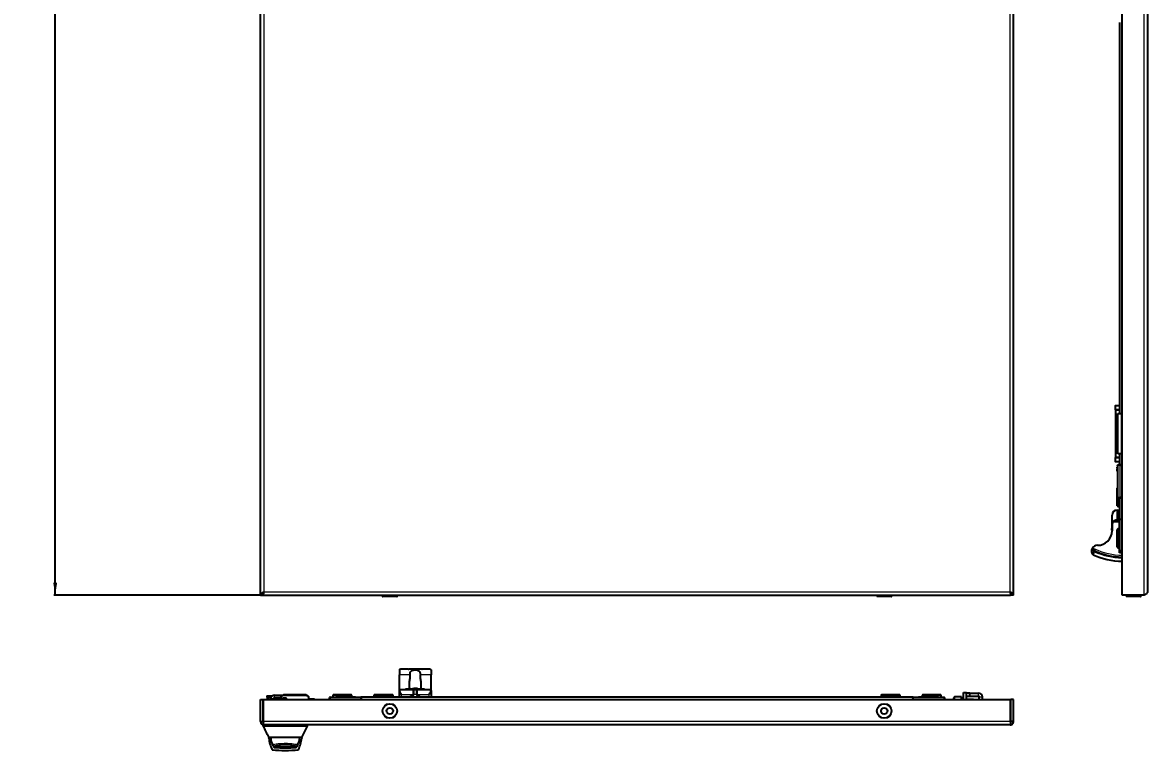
# Model space of a CAD drawing. Header units: millimetres. Extents: x -370 to 1477, y -811 to 1017.
# Drawn here: x -370 to 517, y -811 to -236 of the extents above; entities that cross this region are included whole.
import ezdxf

# ---------------------------------------------------------------- set-up
doc = ezdxf.new("R2010")
doc.units = ezdxf.units.MM
doc.layers.add('FORMAT', color=7, linetype='Continuous')
doc.styles.add('SLDTEXTSTYLE0', font='TXT', dxfattribs={"width": 0.75})
doc.dimstyles.new('SLDDIMSTYLE0', dxfattribs={"dimtxt": 20, "dimasz": 10, "dimexe": 0, "dimexo": 0.0625, "dimgap": 5, "dimtad": 2, "dimdec": 1, "dimrnd": 1e-09, "dimzin": 12, "dimdsep": 46, "dimtxsty": 'SLDTEXTSTYLE0', "dimsah": 1, "dimcen": 0.09, "dimadec": 0, "dimazin": 3, "dimtfac": 1, "dimtofl": 0, "dimtmove": 0, "dimatfit": 3, "dimfxl": 0, "dimfrac": 2, "dimtolj": 1, "dimtzin": 12, "dimarcsym": 0})

# ---------------------------------------------------------------- blocks, each defined once
blk = doc.blocks.new('_D_1')
at = {"layer": 'FORMAT'}
for p, q in [((-182.45, 866.64), (-345.44, 866.64)), ((-344.44, -688.36), (-344.44, 866.64)), ((-182.45, -688.36), (-345.44, -688.36))]:
    blk.add_line(p, q, dxfattribs=at)
for points in [[(-344.44, 866.64), (-345.98, 856.64), (-342.9, 856.64)], [(-344.44, -688.36), (-342.9, -678.36), (-345.98, -678.36)]]:
    blk.add_solid(points, dxfattribs=at)
at = {"layer": 'FORMAT', "insert": (-370.22, 59.58), "char_height": 20, "attachment_point": 1, "rotation": 90, "style": 'SLDTEXTSTYLE0'}
blk.add_mtext('1555', dxfattribs=at)

msp = doc.modelspace()

# ---------------------------------------------------------------- linework, layer by layer
at = {"color": 7, "linetype": 'Continuous', "lineweight": 25}
for p, q in [((-182.44, -688.36), (-182.44, 866.64)), ((411.56, -688.36), (411.56, 866.64)), ((497.27, -688.36), (497.27, 866.64)), ((517.27, 11.64), (517.27, -685.76)), ((495.27, -236.36), (495.27, -544.86)), ((491.72, -539.36), (491.72, -541.36)), ((495.27, -538.86), (492.22, -538.86)), ((492.22, -541.86), (495.27, -541.86)), ((492.22, -541.86), (492.22, -542.16)), ((492.22, -579.56), (492.22, -542.16)), ((492.22, -542.16), (495.22, -542.16)), ((493.77, -544.86), (496.77, -544.86)), ((493.77, -576.86), (493.77, -544.86)), ((494.72, -541.86), (494.72, -542.16)), ((495.22, -542.16), (495.27, -542.16)), ((497.27, -544.86), (496.77, -544.86)), ((496.77, -576.86), (493.77, -576.86)), ((495.27, -576.86), (495.27, -585.36)), ((496.77, -576.86), (497.27, -576.86)), ((491.72, -580.36), (491.72, -582.36)), ((495.22, -579.56), (492.22, -579.56)), ((492.22, -579.56), (492.22, -579.86)), ((495.27, -579.86), (492.22, -579.86)), ((492.22, -582.86), (495.27, -582.86)), ((494.72, -579.56), (494.72, -579.86)), ((495.27, -579.56), (495.22, -579.56)), ((497.27, -585.36), (495.67, -585.36)), ((493.67, -585.86), (493.67, -610.86)), ((493.67, -603.46), (493.27, -603.86)), ((493.27, -610.86), (493.27, -603.86)), ((493.27, -617.86), (493.27, -610.86)), ((493.77, -610.86), (493.77, -618.36)), ((495.27, -611.36), (495.27, -628.36)), ((495.67, -611.36), (497.16, -611.36)), ((493.27, -617.86), (493.77, -618.36)), ((493.27, -621.21), (493.27, -621.21)), ((493.27, -621.21), (493.3, -621.21)), ((493.3, -621.21), (494.26, -621.21)), ((493.77, -618.36), (495.27, -618.36)), ((494.26, -621.21), (495.27, -621.21)), ((489.27, -631.15), (489.27, -625.21)), ((489.27, -631.15), (489.27, -625.21)), ((493.27, -629.21), (495.27, -629.21)), ((495.27, -628.36), (495.57, -628.36)), ((495.27, -653.06), (495.27, -628.66)), ((495.57, -628.36), (496.22, -628.36)), ((496.22, -628.36), (497.27, -628.36)), ((489.16, -635.36), (489.17, -635.36)), ((489.17, -633.54), (489.27, -633.54)), ((489.17, -633.67), (489.27, -633.67)), ((489.17, -633.67), (489.17, -635.23)), ((489.17, -635.23), (489.27, -635.23)), ((489.17, -635.36), (489.27, -635.36)), ((489.17, -635.43), (489.27, -635.43)), ((489.17, -635.56), (489.27, -635.56)), ((489.17, -636.56), (489.17, -635.56)), ((489.17, -637.06), (489.17, -636.56)), ((489.17, -636.56), (489.27, -636.56)), ((489.17, -637.06), (489.27, -637.06)), ((489.27, -633.21), (489.27, -631.15)), ((489.27, -633.21), (489.27, -637.46)), ((493.77, -635.86), (493.27, -636.36)), ((493.27, -643.36), (493.27, -636.36)), ((495.07, -635.86), (493.77, -635.86)), ((493.77, -635.86), (493.77, -643.36)), ((495.07, -633.01), (495.27, -633.01)), ((495.07, -635.97), (495.07, -633.01)), ((495.07, -635.97), (495.27, -635.97)), ((495.07, -637.96), (495.07, -635.97)), ((495.07, -637.96), (495.27, -637.96)), ((495.07, -639.31), (495.07, -637.96)), ((493.27, -650.36), (493.27, -643.36)), ((493.77, -643.36), (493.77, -650.86)), ((495.05, -639.4), (495.27, -639.4)), ((495.07, -642.56), (495.05, -642.56)), ((495.07, -639.31), (495.27, -639.31)), ((495.07, -640.97), (495.07, -639.57)), ((495.07, -640.97), (495.27, -640.97)), ((495.07, -642.02), (495.07, -640.97)), ((495.07, -642.02), (495.27, -642.02)), ((495.07, -643.89), (495.07, -642.02)), ((495.07, -643.89), (495.27, -643.89)), ((495.07, -644.69), (495.07, -643.89)), ((495.07, -644.69), (495.27, -644.69)), ((475.54, -653.39), (473.38, -652.5)), ((493.27, -650.36), (493.77, -650.86)), ((493.77, -650.86), (495.27, -650.86)), ((495.07, -648.5), (495.27, -648.5)), ((495.27, -655.01), (495.27, -653.06)), ((497.27, -655.01), (495.27, -655.01)), ((497.27, -653.36), (495.57, -653.36)), ((-182.44, -688.36), (-180.44, -688.36)), ((-180.14, -688.36), (-180.14, -686.68)), ((-180.14, -688.36), (409.26, -688.36)), ((-86.19, -688.36), (-86.19, -689.11)), ((-77.43, -689.36), (-85.94, -689.36)), ((-74.94, -689.36), (-77.43, -689.36)), ((-74.69, -689.11), (-74.69, -688.36)), ((303.81, -688.36), (303.81, -689.11)), ((315.06, -689.36), (304.06, -689.36)), ((315.31, -689.11), (315.31, -688.36)), ((409.26, -686.36), (409.26, -688.36)), ((411.56, -688.36), (409.56, -688.36)), ((514.67, -688.36), (497.27, -688.36)), ((500.52, -688.36), (500.52, -689.11)), ((511.77, -689.36), (500.77, -689.36)), ((512.02, -689.11), (512.02, -688.36)), ((-72.94, -747.35), (-72.94, -751.18)), ((-72.94, -762.68), (-72.94, -751.18)), ((-65.92, -746.79), (-71.44, -746.79)), ((-65.03, -746.74), (-65.55, -746.74)), ((-55.84, -746.68), (-65.03, -746.68)), ((-55.32, -746.74), (-55.84, -746.73)), ((-49.44, -746.79), (-54.95, -746.79)), ((-47.94, -747.35), (-47.94, -751.18)), ((-47.94, -762.68), (-47.94, -751.18)), ((-72.94, -763.56), (-72.94, -762.68)), ((-72.94, -762.68), (-59.44, -762.68)), ((-68.06, -762.58), (-68.06, -762.68)), ((-67.91, -762.58), (-67.91, -762.68)), ((-67.8, -762.58), (-67.8, -762.68)), ((-66.99, -762.58), (-67.8, -762.58)), ((-66.99, -762.58), (-66.99, -762.68)), ((-66.83, -762.58), (-66.83, -762.68)), ((-66.72, -762.58), (-66.72, -762.68)), ((-66.38, -762.58), (-66.38, -762.68)), ((-66.2, -762.58), (-66.2, -762.68)), ((-65.66, -762.58), (-65.66, -762.68)), ((-65.29, -758.47), (-65.29, -761.05)), ((-65.18, -762.58), (-65.18, -762.68)), ((-65.01, -762.58), (-65.01, -762.68)), ((-64.56, -762.58), (-64.56, -762.68)), ((-64.42, -762.58), (-64.42, -762.68)), ((-64.3, -762.58), (-64.3, -762.68)), ((-63.98, -762.58), (-63.98, -762.68)), ((-62.71, -762.58), (-63.82, -762.58)), ((-62.71, -762.58), (-62.71, -762.68)), ((-62.57, -762.58), (-62.57, -762.68)), ((-62.38, -762.58), (-62.38, -762.68)), ((-62.37, -762.58), (-62.37, -762.68)), ((-61.77, -762.58), (-62.37, -762.58)), ((-61.77, -762.58), (-61.77, -762.68)), ((-61.51, -762.36), (-61.53, -762.13)), ((-61.46, -762.36), (-61.5, -762.06)), ((-61.48, -762.21), (-61.47, -762.13)), ((-60.88, -762.58), (-61.45, -762.58)), ((-61.44, -766.68), (-61.44, -762.68)), ((-61.44, -762.68), (-59.44, -762.68)), ((-60.88, -762.58), (-60.88, -762.68)), ((-60.87, -762.58), (-60.87, -762.68)), ((-60.86, -762.58), (-60.69, -762.58)), ((-60.69, -762.58), (-60.69, -762.58)), ((-60.69, -762.58), (-60.69, -762.68)), ((-60.67, -762.58), (-60.67, -762.68)), ((-60.66, -762.09), (-60.66, -762.06)), ((-60.52, -762.58), (-60.52, -762.68)), ((-59.72, -762.58), (-60.52, -762.58)), ((-59.72, -762.58), (-59.72, -762.68)), ((-59.57, -762.58), (-59.57, -762.68)), ((-59.46, -762.62), (-59.17, -762.61)), ((-59.45, -762.58), (-59.45, -762.68)), ((-59.44, -762.68), (-59.44, -766.68)), ((-59.38, -762.13), (-59.38, -762.06)), ((-59.02, -762.25), (-59.01, -762.13)), ((-59.02, -762.58), (-59.02, -762.68)), ((-58.94, -762.68), (-47.94, -762.68)), ((-58.9, -762.58), (-58.9, -762.68)), ((-58.53, -762.58), (-58.53, -762.68)), ((-58.28, -762.58), (-58.28, -762.68)), ((-58.16, -762.58), (-58.16, -762.68)), ((-58.01, -762.58), (-58.01, -762.68)), ((-57.9, -762.58), (-57.9, -762.68)), ((-57.46, -762.58), (-57.46, -762.68)), ((-57.44, -762.58), (-57.46, -762.58)), ((-57.43, -762.58), (-57.43, -762.68)), ((-57.4, -762.58), (-57.4, -762.68)), ((-57.23, -762.58), (-57.23, -762.68)), ((-56.88, -762.58), (-56.88, -762.68)), ((-56.39, -762.58), (-56.39, -762.68)), ((-56.19, -762.58), (-56.19, -762.68)), ((-55.85, -762.58), (-55.85, -762.68)), ((-55.7, -762.58), (-55.7, -762.68)), ((-54.64, -762.58), (-55.7, -762.58)), ((-55.59, -761.05), (-55.59, -758.47)), ((-54.64, -762.58), (-54.64, -762.68)), ((-54.32, -762.58), (-54.32, -762.68)), ((-54.16, -762.58), (-54.16, -762.68)), ((-53.78, -762.58), (-53.78, -762.68)), ((-53.03, -762.58), (-53.78, -762.58)), ((-53.03, -762.58), (-53.03, -762.68)), ((-47.94, -763.56), (-47.94, -762.68)), ((-182.44, -788.08), (-182.44, -770.68)), ((-182.44, -770.68), (-180.44, -770.68)), ((-180.44, -788.08), (-180.44, -770.68)), ((-180.14, -770.68), (409.26, -770.68)), ((-180.14, -788.08), (-180.14, -770.68)), ((-177.44, -767.78), (-177.44, -768.68)), ((-177.44, -767.78), (-175.44, -767.78)), ((-175.44, -769.08), (-177.04, -769.08)), ((-176.84, -770.68), (-176.94, -769.08)), ((-175.44, -767.78), (-173.24, -767.78)), ((-174.23, -769.08), (-175.44, -769.08)), ((-174.44, -770.68), (-174.44, -770.18)), ((-172.44, -770.68), (-172.44, -770.18)), ((-171.44, -767.18), (-164.94, -767.18)), ((-171.44, -769.18), (-166.44, -769.18)), ((-166.44, -769.08), (-166.44, -770.58)), ((-165.04, -769.63), (-165.04, -770.58)), ((-161.84, -769.63), (-165.04, -769.63)), ((-165.04, -770.38), (-161.84, -770.38)), ((-146.44, -767.08), (-164.44, -767.08)), ((-161.84, -770.58), (-161.84, -769.63)), ((-144.44, -770.68), (-144.44, -769.08)), ((-140.04, -770.48), (-144.44, -770.48)), ((-127.94, -770.68), (-127.94, -768.98)), ((-127.64, -768.68), (-103.24, -768.68)), ((-124.94, -766.68), (-125.44, -767.18)), ((-125.44, -767.18), (-125.44, -768.68)), ((-110.44, -767.18), (-125.44, -767.18)), ((-124.94, -766.68), (-110.94, -766.68)), ((-123.08, -768.48), (-123.08, -768.68)), ((-119.27, -768.48), (-119.27, -768.68)), ((-119.27, -768.48), (-118.47, -768.48)), ((-118.47, -768.48), (-118.47, -768.68)), ((-118.47, -768.48), (-116.59, -768.48)), ((-117.14, -768.48), (-117.14, -768.46)), ((-116.59, -768.48), (-116.59, -768.68)), ((-116.59, -768.48), (-115.55, -768.48)), ((-115.55, -768.48), (-115.55, -768.68)), ((-115.55, -768.48), (-114.14, -768.48)), ((-113.98, -768.46), (-113.98, -768.68)), ((-113.89, -768.48), (-113.89, -768.68)), ((-113.89, -768.48), (-112.53, -768.48)), ((-112.53, -768.48), (-112.53, -768.68)), ((-112.53, -768.48), (-110.54, -768.48)), ((-110.44, -767.18), (-110.94, -766.68)), ((-110.54, -768.48), (-110.54, -768.68)), ((-110.54, -768.48), (-107.58, -768.48)), ((-110.44, -768.48), (-110.44, -767.18)), ((-107.58, -768.48), (-107.58, -768.68)), ((332.06, -768.68), (-102.94, -768.68)), ((-102.94, -768.68), (-102.94, -768.98)), ((-102.94, -768.98), (-102.94, -769.63)), ((-102.94, -769.63), (-102.94, -770.68)), ((-92.44, -766.68), (-92.94, -767.18)), ((-92.94, -767.18), (-92.94, -768.68)), ((-77.94, -767.18), (-92.94, -767.18)), ((-92.44, -766.68), (-78.44, -766.68)), ((-77.94, -767.18), (-78.44, -766.68)), ((-77.94, -768.68), (-77.94, -767.18)), ((-72.94, -768.68), (-72.94, -763.56)), ((-61.44, -766.68), (-61.44, -766.71)), ((-59.44, -766.71), (-59.44, -766.68)), ((-47.94, -763.56), (-47.94, -768.68)), ((307.56, -766.68), (307.06, -767.18)), ((307.06, -767.18), (307.06, -768.68)), ((322.06, -767.18), (307.06, -767.18)), ((307.56, -766.68), (321.56, -766.68)), ((322.06, -767.18), (321.56, -766.68)), ((322.06, -768.68), (322.06, -767.18)), ((332.06, -768.68), (332.06, -768.98)), ((332.06, -769.63), (332.06, -768.98)), ((332.06, -769.63), (332.06, -770.68)), ((332.36, -768.68), (356.76, -768.68)), ((336.71, -768.48), (336.71, -768.68)), ((336.71, -768.48), (337.07, -768.48)), ((337.07, -768.48), (337.07, -768.68)), ((337.07, -768.48), (337.31, -768.48)), ((337.31, -768.48), (337.31, -768.68)), ((337.31, -768.48), (337.42, -768.48)), ((337.42, -768.48), (337.42, -768.68)), ((338.45, -768.48), (338.45, -768.68)), ((338.45, -768.48), (339.13, -768.48)), ((339.13, -768.48), (339.13, -768.68)), ((339.13, -768.48), (339.46, -768.48)), ((339.46, -768.48), (339.46, -768.68)), ((340.06, -766.68), (339.56, -767.18)), ((339.56, -767.18), (339.56, -768.48)), ((354.56, -767.18), (339.56, -767.18)), ((340.06, -766.68), (354.06, -766.68)), ((342.78, -768.68), (342.78, -768.46)), ((342.91, -768.48), (343.69, -768.48)), ((343.69, -768.48), (343.69, -768.68)), ((343.69, -768.48), (344.49, -768.48)), ((344.49, -768.48), (344.49, -768.68)), ((344.49, -768.48), (344.98, -768.48)), ((344.98, -768.48), (344.98, -768.68)), ((344.98, -768.48), (346.37, -768.48)), ((346, -768.46), (346, -768.48)), ((346.37, -768.48), (346.37, -768.68)), ((346.37, -768.48), (347.41, -768.48)), ((347.41, -768.48), (347.41, -768.68)), ((348.46, -768.48), (348.46, -768.68)), ((348.46, -768.48), (350.43, -768.48)), ((350.43, -768.48), (350.43, -768.68)), ((350.43, -768.48), (352.42, -768.48)), ((352.42, -768.48), (352.42, -768.68)), ((354.56, -767.18), (354.06, -766.68)), ((354.56, -768.68), (354.56, -767.18)), ((357.06, -768.98), (357.06, -770.68)), ((364.51, -770.68), (364.51, -769.23)), ((370.51, -768.63), (365.11, -768.63)), ((370.51, -770.68), (370.51, -768.63)), ((372.01, -770.63), (370.76, -770.63)), ((372.01, -765.63), (372.01, -765.13)), ((372.01, -765.13), (374.51, -765.13)), ((372.01, -770.68), (372.01, -765.63)), ((374.51, -765.13), (374.51, -765.63)), ((374.51, -770.68), (374.51, -765.63)), ((375.01, -765.63), (374.51, -765.67)), ((379.96, -770.63), (374.51, -770.63)), ((377.01, -765.63), (375.01, -765.63)), ((375.01, -768.13), (377.01, -768.13)), ((377.01, -765.63), (384.01, -765.63)), ((377.01, -768.13), (377.01, -765.63)), ((377.01, -768.13), (384.01, -768.13)), ((380.01, -770.68), (379.96, -770.63)), ((379.96, -770.68), (379.96, -770.63)), ((384.51, -770.68), (384.51, -768.63)), ((387.01, -770.68), (387.01, -768.63)), ((409.26, -788.08), (409.26, -770.68)), ((411.56, -770.68), (409.56, -770.68)), ((409.56, -788.08), (409.56, -770.68)), ((411.56, -788.08), (411.56, -770.68)), ((-182.44, -788.08), (-180.44, -788.08)), ((411.56, -788.08), (409.56, -788.08)), ((-180.44, -791.68), (-180.44, -790.68)), ((-179.84, -790.68), (-180.44, -790.68)), ((408.96, -790.68), (-179.84, -790.68)), ((-150.94, -791.68), (-174.94, -791.68)), ((-149.94, -800.68), (-145.41, -791.63)), ((-145.44, -791.68), (-145.44, -790.68)), ((-173.53, -800.68), (-175.94, -800.68)), ((-175.9, -800.68), (-175.9, -800.89)), ((-152.34, -800.68), (-173.53, -800.68)), ((-149.94, -800.68), (-152.34, -800.68)), ((-149.97, -800.89), (-149.97, -800.68)), ((-168.77, -807.67), (-157.17, -807.67)), ((-168.77, -807.67), (-168.62, -807.67))]:
    msp.add_line(p, q, dxfattribs=at)
at = {"color": 8, "linetype": 'Continuous', "lineweight": 18}
for p, q in [((408.96, -685.76), (408.96, 864.04)), ((514.67, -688.36), (514.67, 866.64)), ((-179.84, 11.67), (-179.84, -685.76)), ((495.22, -542.16), (495.22, -541.86)), ((495.22, -544.86), (495.22, -542.16)), ((496.77, -576.86), (496.77, -544.86)), ((495.22, -579.56), (495.22, -576.86)), ((495.22, -579.86), (495.22, -579.56)), ((495.67, -610.86), (495.67, -585.86)), ((495.67, -585.86), (497.27, -585.86)), ((497.27, -610.86), (495.67, -610.86)), ((493.3, -628.71), (493.3, -621.21)), ((494.26, -621.21), (494.26, -628.71)), ((489.27, -625.21), (489.27, -625.21)), ((493.27, -629.21), (493.27, -628.71)), ((493.27, -628.71), (493.3, -628.71)), ((493.3, -629.21), (493.3, -628.71)), ((493.3, -628.71), (494.26, -628.71)), ((494.26, -628.71), (495.27, -628.71)), ((495.27, -628.66), (495.57, -628.66)), ((495.57, -628.36), (495.57, -628.66)), ((495.57, -628.66), (495.57, -653.06)), ((497.27, -628.66), (495.57, -628.66)), ((495.27, -630.71), (490.15, -630.71)), ((495.07, -647.27), (495.27, -647.27)), ((473.94, -651.11), (476.14, -652.02)), ((495.27, -653.06), (495.57, -653.06)), ((495.57, -653.06), (495.57, -653.36)), ((495.57, -653.06), (497.27, -653.06)), ((-179.84, -685.76), (408.96, -685.76)), ((-86.19, -689.11), (-77.29, -689.11)), ((-77.29, -689.11), (-74.69, -689.11)), ((303.81, -689.11), (315.31, -689.11)), ((500.52, -689.11), (512.02, -689.11)), ((-64.53, -751.18), (-72.94, -751.18)), ((-47.94, -751.18), (-56.34, -751.18)), ((-63.82, -762.58), (-63.82, -762.68)), ((-61.94, -766.68), (-61.94, -762.68)), ((-58.94, -762.68), (-58.94, -766.68)), ((-177.44, -768.68), (-175.44, -768.68)), ((-175.93, -769.08), (-175.84, -770.68)), ((-175.44, -767.78), (-175.44, -768.68)), ((-175.44, -769.08), (-175.44, -768.68)), ((-175.44, -768.68), (-174.03, -768.68)), ((-172.44, -770.18), (-174.44, -770.18)), ((-171.44, -769.18), (-171.44, -767.18)), ((-165.94, -770.68), (-165.94, -769.08)), ((-164.44, -767.58), (-146.44, -767.58)), ((-144.94, -769.08), (-144.94, -770.68)), ((-140.04, -770.68), (-140.04, -770.48)), ((-127.64, -768.98), (-127.94, -768.98)), ((-127.64, -768.68), (-127.64, -768.98)), ((-127.64, -768.98), (-127.64, -770.68)), ((-103.24, -768.98), (-127.64, -768.98)), ((-121.84, -768.48), (-121.84, -768.68)), ((-103.24, -768.68), (-103.24, -768.98)), ((-103.24, -770.68), (-103.24, -768.98)), ((-102.94, -768.98), (-103.24, -768.98)), ((-71.44, -766.68), (-71.44, -768.68)), ((-71.44, -766.68), (-61.94, -766.68)), ((-62.3, -767.19), (-62.16, -767.67)), ((-61.94, -766.68), (-61.44, -766.68)), ((-61.94, -766.71), (-61.94, -766.68)), ((-61.94, -766.71), (-61.44, -766.71)), ((-59.44, -766.68), (-61.44, -766.68)), ((-59.44, -766.68), (-58.94, -766.68)), ((-59.44, -766.71), (-58.94, -766.71)), ((-58.94, -766.68), (-58.94, -766.71)), ((-58.94, -766.68), (-49.44, -766.68)), ((-58.71, -767.67), (-58.57, -767.19)), ((-49.44, -768.68), (-49.44, -766.68)), ((332.36, -768.98), (332.06, -768.98)), ((332.36, -768.98), (332.36, -768.68)), ((332.36, -768.98), (332.36, -770.68)), ((356.76, -768.98), (332.36, -768.98)), ((341.19, -768.48), (341.19, -768.68)), ((356.76, -768.68), (356.76, -768.98)), ((356.76, -770.68), (356.76, -768.98)), ((357.06, -768.98), (356.76, -768.98)), ((365.11, -768.63), (365.11, -770.68)), ((370.76, -770.63), (370.76, -770.68)), ((374.51, -765.63), (372.01, -765.63)), ((384.01, -768.13), (384.01, -765.63)), ((384.51, -768.63), (387.01, -768.63)), ((409.26, -788.08), (-180.14, -788.08)), ((-174.94, -791.68), (-174.94, -790.68)), ((-150.94, -791.68), (-150.94, -790.68))]:
    msp.add_line(p, q, dxfattribs=at)
at = {"color": 7, "linetype": 'Continuous', "lineweight": 25, "flags": 128}
for points in [[(409.56, -777.18), (409.43, -776.93), (409.26, -776.66)], [(409.26, -785.7), (409.43, -785.43), (409.56, -785.18)], [(-172.05, -808.11), (-172.41, -807.22), (-172.52, -806.94)], [(-153.24, -806.63), (-153.46, -807.22), (-153.82, -808.11)]]:
    msp.add_lwpolyline(points, dxfattribs=at)
at = {"color": 8, "linetype": 'Continuous', "lineweight": 18, "flags": 128}
for points in [[(409.26, -777.26), (409.56, -777.85), (409.56, -777.87)], [(409.56, -784.5), (409.56, -784.52), (409.26, -785.11)]]:
    msp.add_lwpolyline(points, dxfattribs=at)
at = {"color": 7, "linetype": 'Continuous', "lineweight": 25}
for centre, radius in [((-80.44, -779.68), 5.75), ((-80.44, -779.68), 2.5), ((309.56, -779.68), 5.75), ((309.56, -779.68), 2.5)]:
    msp.add_circle(centre, radius, dxfattribs=at)
at = {"color": 8, "linetype": 'Continuous', "lineweight": 18}
for centre in [(-80.44, -779.68), (309.56, -779.68)]:
    msp.add_circle(centre, 5.5, dxfattribs=at)
at = {"color": 7, "linetype": 'Continuous', "lineweight": 25}
for centre, radius, start, end in [((492.22, -539.36), 0.5, 90, 180), ((492.22, -541.36), 0.5, 180, 270), ((492.22, -580.36), 0.5, 90, 180), ((492.22, -582.36), 0.5, 180, 270), ((493.27, -625.21), 4, 90, 180), ((493.27, -625.21), 4, 90, 180), ((495.57, -628.66), 0.3, 90, 180), ((477.77, -637.46), 11.5, 270, 0), ((493.27, -633.21), 4, 141.31781, 180), ((477.77, -653.46), 4.5, 90, 148.43185), ((498.27, -603.31), 58.2, 245.70354, 269.01549), ((498.27, -603.31), 55, 245.58594, 268.9582), ((495.57, -653.06), 0.3, 180, 270), ((-85.94, -689.11), 0.25, 180, 270), ((-74.94, -689.11), 0.25, 270, 0), ((304.06, -689.11), 0.25, 180, 270), ((315.06, -689.11), 0.25, 270, 0), ((500.77, -689.11), 0.25, 180, 270), ((511.77, -689.11), 0.25, 270, 0), ((-60.44, -769.98), 8, 98.41771, 108.44436), ((-60.41, -766.32), 4.34, 104.99458, 114.66368), ((-61.75, -767.89), 5.54, 85.14071, 94.85929), ((-61.4, -762.15), 0.133, 135.20997, 169.83797), ((-60.38, -770.08), 8.03, 91.99978, 97.83609), ((-60.03, -763.73), 1.85, 119.67191, 132.73716), ((-59.96, -768.55), 6.5, 92.24647, 98.7173), ((-60.91, -768.5), 6.45, 85.77538, 87.76397), ((-60.49, -770.08), 8.03, 82.16391, 88.00022), ((-60.59, -766.4), 4.43, 65.15746, 74.45727), ((-59.5, -763.69), 1.64, 72.5824, 85.536), ((-60.44, -769.98), 8, 70.1778, 81.58229), ((-60.42, -769.02), 7.03, 70.80686, 78.43412), ((-58.42, -764.71), 2.36, 82.549, 97.451), ((-177.04, -768.68), 0.4, 180, 270), ((-171.44, -770.18), 3, 90, 180), ((-171.44, -770.18), 1, 90, 180), ((-140.04, -771.08), 0.6, 41.81031, 90), ((-127.64, -768.98), 0.3, 90, 180), ((-103.24, -768.98), 0.3, 0, 90), ((-60.44, -773.68), 6.25, 106.01339, 126.8699), ((-62.44, -766.71), 1, 286.01339, 0), ((-58.44, -766.71), 1, 180, 253.98661), ((-60.44, -773.68), 6.25, 53.1301, 73.98661), ((332.36, -768.98), 0.3, 90, 180), ((356.76, -768.98), 0.3, 0, 90), ((365.11, -769.23), 0.6, 90, 180), ((370.76, -770.38), 0.25, 180, 270), ((375.01, -768.63), 0.5, 90, 180), ((384.01, -768.63), 3, 0, 90), ((384.01, -768.63), 0.5, 0, 90), ((402.06, -781.18), 7.5, 343.7398, 16.2602), ((-183.87, -800.89), 7.98, 358.26695, 359.99994), ((-149.05, -798.33), 27, 185.96099, 206.16954), ((-162.94, -800.68), 11.4, 180, 210.87421), ((-162.94, -800.68), 11.4, 329.05608, 0), ((-176.82, -798.33), 27, 333.83046, 354.03918), ((-142, -800.89), 7.98, 180, 181.7325), ((-162.94, -728.89), 82, 262.75342, 277.24658), ((-171.59, -807.92), 0.5, 203.04365, 263.74905), ((-162.94, -728.89), 80, 263.74905, 276.25095), ((-154.28, -807.92), 0.5, 276.25095, 336.95635)]:
    msp.add_arc(centre, radius, start, end, dxfattribs=at)
at = {"color": 8, "linetype": 'Continuous', "lineweight": 18}
for centre, radius, start, end in [((493.27, -633.21), 4.5, 90, 152.71955), ((493.77, -628.72), 0.491, 271.15589, 1.11103), ((498.27, -603.31), 55.65, 245.60841, 268.97035), ((498.27, -603.31), 53.5, 245.55903, 268.92899), ((-60.44, -773.68), 6.75, 106.01339, 132.20545), ((-62.44, -766.71), 0.5, 286.01339, 0), ((-58.44, -766.71), 0.5, 180, 253.98661), ((-60.44, -773.68), 6.75, 47.79455, 73.98661)]:
    msp.add_arc(centre, radius, start, end, dxfattribs=at)
at = {"color": 7, "linetype": 'Continuous', "lineweight": 25}
for points in [[(493.67, -585.86), (493.68, -585.79), (493.69, -585.66), (493.81, -585.5), (493.98, -585.38), (494.11, -585.37), (494.17, -585.36)], [(495.67, -585.36), (495.48, -585.36), (495.08, -585.36), (494.59, -585.36), (494.24, -585.36), (494.19, -585.36), (494.17, -585.36)], [(494.17, -611.36), (494.11, -611.35), (493.98, -611.34), (493.81, -611.22), (493.69, -611.06), (493.68, -610.93), (493.67, -610.86)], [(494.17, -611.36), (494.19, -611.36), (494.24, -611.36), (494.59, -611.36), (495.08, -611.36), (495.48, -611.36), (495.67, -611.36)], [(-166.44, -769.08), (-166.41, -768.82), (-166.35, -768.3), (-165.88, -767.64), (-165.22, -767.17), (-164.7, -767.11), (-164.44, -767.08)], [(-146.44, -767.08), (-146.17, -767.11), (-145.65, -767.17), (-144.99, -767.64), (-144.53, -768.3), (-144.47, -768.82), (-144.44, -769.08)]]:
    msp.add_open_spline(points, degree=3, dxfattribs=at)
at = {"color": 8, "linetype": 'Continuous', "lineweight": 18}
for points in [[(495.67, -585.36), (495.67, -585.37), (495.67, -585.38), (495.67, -585.5), (495.67, -585.66), (495.67, -585.79), (495.67, -585.86)], [(495.67, -585.86), (495.41, -585.86), (494.89, -585.86), (494.23, -585.86), (493.76, -585.86), (493.7, -585.86), (493.67, -585.86)], [(493.67, -610.86), (493.7, -610.86), (493.76, -610.86), (494.23, -610.86), (494.89, -610.86), (495.41, -610.86), (495.67, -610.86)], [(495.67, -610.86), (495.67, -610.93), (495.67, -611.06), (495.67, -611.22), (495.67, -611.34), (495.67, -611.35), (495.67, -611.36)], [(-165.94, -769.08), (-166, -769.08), (-166.13, -769.08), (-166.3, -769.08), (-166.41, -769.08), (-166.43, -769.08), (-166.44, -769.08)], [(-165.94, -769.08), (-165.91, -768.89), (-165.87, -768.49), (-165.52, -768), (-165.03, -767.65), (-164.63, -767.6), (-164.44, -767.58)], [(-164.44, -767.08), (-164.44, -767.09), (-164.44, -767.1), (-164.44, -767.22), (-164.44, -767.39), (-164.44, -767.52), (-164.44, -767.58)], [(-146.44, -767.58), (-146.44, -767.52), (-146.44, -767.39), (-146.44, -767.22), (-146.44, -767.1), (-146.44, -767.09), (-146.44, -767.08)], [(-146.44, -767.58), (-146.24, -767.6), (-145.85, -767.65), (-145.35, -768), (-145, -768.49), (-144.96, -768.89), (-144.94, -769.08)], [(-144.94, -769.08), (-144.87, -769.08), (-144.74, -769.08), (-144.57, -769.08), (-144.46, -769.08), (-144.44, -769.08), (-144.44, -769.08)]]:
    msp.add_open_spline(points, degree=3, dxfattribs=at)
at = {"color": 7, "linetype": 'Continuous', "lineweight": 25}
for points, knots in [([(493.37, -587.86), (493.37, -587.8), (493.37, -587.72), (493.37, -587.63), (493.37, -587.54), (493.37, -587.41), (493.37, -587.38), (493.37, -587.36)], [0, 0, 0, 0, 0.124693, 0.187182, 0.249773, 0.500039, 1, 1, 1, 1]), ([(493.37, -588.07), (493.37, -588.06), (493.37, -588.06), (493.37, -588.05), (493.37, -588.04), (493.37, -588.02), (493.37, -587.98), (493.37, -587.93), (493.37, -587.89), (493.37, -587.87), (493.37, -587.86)], [0, 0, 0, 0, 0.128825, 0.180169, 0.243397, 0.36986, 0.499864, 0.749649, 0.843476, 1, 1, 1, 1]), ([(493.37, -589.58), (493.37, -589.5), (493.37, -589.34), (493.37, -589.12), (493.37, -588.95), (493.37, -588.78), (493.37, -588.67), (493.37, -588.66), (493.37, -588.65)], [0, 0, 0, 0, 0.1250486, 0.2498861, 0.3708558, 0.4998199, 0.7496086, 1, 1, 1, 1]), ([(493.37, -590.42), (493.37, -590.41), (493.37, -590.4), (493.37, -590.31), (493.37, -590.22), (493.37, -590.09), (493.37, -589.88), (493.37, -589.7), (493.37, -589.58)], [0, 0, 0, 0, 0.25007, 0.379181, 0.500499, 0.62417, 0.750842, 1, 1, 1, 1]), ([(493.37, -606.3), (493.37, -606.31), (493.37, -606.32), (493.37, -606.41), (493.37, -606.5), (493.37, -606.63), (493.37, -606.84), (493.37, -607.02), (493.37, -607.15)], [0, 0, 0, 0, 0.25007, 0.379559, 0.500499, 0.624556, 0.750843, 1, 1, 1, 1]), ([(493.37, -607.15), (493.37, -607.18), (493.37, -607.26), (493.37, -607.42), (493.37, -607.6), (493.37, -607.78), (493.37, -607.94), (493.37, -608.05), (493.37, -608.06), (493.37, -608.07)], [0, 0, 0, 0, 0.0626366, 0.1252782, 0.2500723, 0.3748405, 0.4999941, 0.7496958, 1, 1, 1, 1]), ([(493.37, -608.65), (493.37, -608.66), (493.37, -608.66), (493.37, -608.67), (493.37, -608.68), (493.37, -608.7), (493.37, -608.77), (493.37, -608.82), (493.37, -608.86)], [0, 0, 0, 0, 0.13107, 0.182437, 0.243796, 0.371388, 0.500442, 1, 1, 1, 1]), ([(493.37, -608.86), (493.37, -608.89), (493.37, -608.94), (493.37, -609.03), (493.37, -609.09), (493.37, -609.18), (493.37, -609.31), (493.37, -609.34), (493.37, -609.36)], [0, 0, 0, 0, 0.062686, 0.125173, 0.187628, 0.250185, 0.500314, 1, 1, 1, 1]), ([(490.15, -630.71), (490.32, -630.52), (490.75, -630.05), (491.69, -629.47), (492.58, -629.24), (493.16, -629.21), (493.27, -629.21), (493.27, -629.21)], [0, 0, 0, 0, 0.19414, 0.485275, 0.898779, 0.996769, 1, 1, 1, 1]), ([(489.17, -633.54), (489.17, -633.54), (489.17, -633.54), (489.17, -633.57), (489.17, -633.62), (489.17, -633.66), (489.17, -633.67)], [0, 0, 0, 0, 0.2808356, 0.55925, 0.7791823, 1, 1, 1, 1]), ([(489.17, -635.23), (489.17, -635.25), (489.17, -635.29), (489.17, -635.33), (489.17, -635.36), (489.17, -635.36), (489.17, -635.36)], [0, 0, 0, 0, 0.280953, 0.559391, 0.779073, 1, 1, 1, 1]), ([(489.17, -635.29), (489.17, -635.32), (489.17, -635.36), (489.17, -635.43), (489.17, -635.43), (489.17, -635.43)], [0, 0, 0, 0, 0.280801, 0.559621, 1, 1, 1, 1]), ([(489.27, -633.14), (489.27, -633.14), (489.27, -633.14), (489.27, -633.13), (489.27, -633.12), (489.27, -633.03), (489.27, -632.7), (489.27, -632.07), (489.27, -631.47), (489.27, -631.15)], [0, 0, 0, 0, 0.00167, 0.003889, 0.009531, 0.034361, 0.132751, 0.526214, 1, 1, 1, 1]), ([(495.07, -647.27), (495.07, -646.89), (495.07, -646.19), (495.07, -645.34), (495.07, -644.89), (495.07, -644.87)], [0, 0, 0, 0, 0.522437, 0.975649, 1, 1, 1, 1]), ([(495.07, -648.5), (495.07, -648.32), (495.07, -647.98), (495.07, -647.49), (495.07, -647.27)], [0, 0, 0, 0, 0.5368, 1, 1, 1, 1]), ([(474.32, -656.35), (474.29, -656.32), (474.21, -656.22), (473.75, -655.58), (473.23, -654.39), (473.3, -653.22), (473.33, -652.73)], [0, 0, 0, 0, 0.101651, 0.345128, 0.729048, 1, 1, 1, 1]), ([(473.38, -652.5), (473.37, -652.55), (473.35, -652.62), (473.33, -652.71), (473.33, -652.73)], [0, 0, 0, 0, 0.789403, 1, 1, 1, 1]), ([(475.29, -653.99), (475.29, -653.99), (475.29, -653.98), (475.29, -653.97), (475.27, -653.94), (475.16, -653.84), (474.66, -653.52), (474.02, -653.15), (473.48, -652.82), (473.33, -652.73)], [0, 0, 0, 0, 0.003748, 0.008698, 0.018275, 0.054741, 0.199177, 0.774578, 1, 1, 1, 1]), ([(473.38, -652.5), (473.38, -652.48), (473.39, -652.45), (473.45, -652.2), (473.57, -651.84), (473.74, -651.45), (473.88, -651.21), (473.94, -651.11)], [0, 0, 0, 0, 0.2129, 0.425707, 0.640613, 0.853382, 1, 1, 1, 1]), ([(474.32, -656.35), (474.33, -656.3), (474.37, -656.21), (474.61, -655.64), (474.94, -654.85), (475.2, -654.22), (475.29, -653.99)], [0, 0, 0, 0, 0.237351, 0.529954, 0.830331, 1, 1, 1, 1]), ([(475.54, -653.39), (475.55, -653.38), (475.56, -653.35), (475.66, -653.11), (475.81, -652.76), (475.98, -652.39), (476.09, -652.13), (476.13, -652.03), (476.14, -652.02)], [0, 0, 0, 0, 0.214635, 0.429269, 0.643917, 0.858595, 0.982146, 1, 1, 1, 1]), ([(-179.84, -685.76), (-180.18, -685.98), (-180.52, -686.19), (-181.15, -686.63), (-181.43, -686.84), (-181.92, -687.28), (-182.11, -687.49), (-182.37, -687.93), (-182.44, -688.14), (-182.44, -688.36)], [0, 0, 0, 0, 0.25, 0.25, 0.5, 0.5, 0.75, 0.75, 1, 1, 1, 1]), ([(-179.84, -685.76), (-179.99, -686.19), (-180.15, -686.63), (-180.37, -687.49), (-180.44, -687.93), (-180.44, -688.36)], [0, 0, 0, 0, 0.5, 0.5, 1, 1, 1, 1]), ([(-180.14, -688.36), (-180.11, -688.36), (-180.09, -688.29), (-180.04, -688.03), (-180.01, -687.84), (-179.96, -687.36), (-179.94, -687.07), (-179.89, -686.44), (-179.86, -686.1), (-179.84, -685.76)], [0, 0, 0, 0, 0.25, 0.25, 0.5, 0.5, 0.75, 0.75, 1, 1, 1, 1]), ([(-180.14, -686.36), (-180.09, -686.36), (-180.04, -686.3), (-179.94, -686.07), (-179.89, -685.92), (-179.84, -685.76)], [0, 0, 0, 0, 0.5, 0.5, 1, 1, 1, 1]), ([(411.56, -688.36), (411.56, -688.14), (411.5, -687.93), (411.24, -687.49), (411.04, -687.28), (410.56, -686.84), (410.27, -686.63), (409.64, -686.19), (409.3, -685.98), (408.96, -685.76)], [0, 0, 0, 0, 0.25, 0.25, 0.5, 0.5, 0.75, 0.75, 1, 1, 1, 1]), ([(408.96, -685.76), (408.99, -686.1), (409.01, -686.44), (409.06, -687.07), (409.09, -687.36), (409.14, -687.84), (409.16, -688.03), (409.21, -688.29), (409.24, -688.36), (409.26, -688.36)], [0, 0, 0, 0, 0.25, 0.25, 0.5, 0.5, 0.75, 0.75, 1, 1, 1, 1]), ([(409.56, -688.36), (409.56, -687.93), (409.5, -687.49), (409.28, -686.63), (409.12, -686.19), (408.96, -685.76)], [0, 0, 0, 0, 0.5, 0.5, 1, 1, 1, 1]), ([(408.96, -685.76), (409.01, -685.92), (409.06, -686.07), (409.16, -686.3), (409.21, -686.36), (409.26, -686.36)], [0, 0, 0, 0, 0.5, 0.5, 1, 1, 1, 1]), ([(517.27, -685.76), (517.27, -685.98), (517.2, -686.19), (516.94, -686.63), (516.75, -686.84), (516.27, -687.28), (515.98, -687.49), (515.35, -687.93), (515.01, -688.14), (514.67, -688.36)], [0, 0, 0, 0, 0.25, 0.25, 0.5, 0.5, 0.75, 0.75, 1, 1, 1, 1]), ([(-71.44, -746.79), (-71.6, -746.79), (-71.94, -746.8), (-72.39, -746.86), (-72.73, -746.98), (-72.91, -747.15), (-72.93, -747.29), (-72.94, -747.35)], [0, 0, 0, 0, 0.2129, 0.425707, 0.640613, 0.853382, 1, 1, 1, 1]), ([(-65.92, -746.79), (-65.82, -746.78), (-65.69, -746.76), (-65.57, -746.75), (-65.55, -746.74)], [0, 0, 0, 0, 0.789403, 1, 1, 1, 1]), ([(-64.53, -751.18), (-64.58, -752.18), (-64.69, -754.32), (-65.21, -756.76), (-65.27, -758.07), (-65.29, -758.47)], [0, 0, 0, 0, 0.378823, 0.812228, 1, 1, 1, 1]), ([(-64.53, -751.18), (-64.51, -750.77), (-64.47, -749.94), (-64.1, -748.84), (-63.45, -748.04), (-62.53, -747.55), (-61.38, -747.3), (-60.05, -747.26), (-58.7, -747.43), (-57.58, -747.9), (-56.85, -748.7), (-56.46, -749.73), (-56.35, -750.59), (-56.34, -751.08), (-56.34, -751.18)], [0, 0, 0, 0, 0.0885051, 0.1771377, 0.2628581, 0.3446937, 0.4304853, 0.5251934, 0.6256454, 0.7239113, 0.8124944, 0.894483, 0.9789968, 1, 1, 1, 1]), ([(-55.59, -758.47), (-55.67, -757.56), (-55.84, -755.7), (-56.31, -753.1), (-56.34, -751.57), (-56.34, -751.18)], [0, 0, 0, 0, 0.417668, 0.852903, 1, 1, 1, 1]), ([(-55.32, -746.74), (-55.3, -746.74), (-55.19, -746.76), (-55.06, -746.77), (-54.95, -746.79)], [0, 0, 0, 0, 0.161974, 1, 1, 1, 1]), ([(-47.94, -747.35), (-47.95, -747.27), (-47.98, -747.11), (-48.22, -746.94), (-48.58, -746.84), (-49, -746.79), (-49.3, -746.79), (-49.44, -746.79)], [0, 0, 0, 0, 0.205683, 0.411346, 0.618649, 0.832339, 1, 1, 1, 1]), ([(-67.91, -762.58), (-67.94, -762.58), (-67.98, -762.58), (-68.03, -762.58), (-68.06, -762.58), (-68.06, -762.58), (-68.06, -762.58)], [0, 0, 0, 0, 0.2808356, 0.55925, 0.7791823, 1, 1, 1, 1]), ([(-67.8, -762.58), (-67.8, -762.58), (-67.8, -762.58), (-67.82, -762.58), (-67.87, -762.58), (-67.9, -762.58), (-67.91, -762.58)], [0, 0, 0, 0, 0.280888, 0.559482, 0.77927, 1, 1, 1, 1]), ([(-66.83, -762.58), (-66.85, -762.58), (-66.88, -762.58), (-66.94, -762.58), (-66.97, -762.58), (-66.99, -762.58)], [0, 0, 0, 0, 0.280638, 0.560877, 1, 1, 1, 1]), ([(-66.72, -762.58), (-66.72, -762.58), (-66.72, -762.58), (-66.75, -762.58), (-66.79, -762.58), (-66.82, -762.58), (-66.83, -762.58)], [0, 0, 0, 0, 0.280941, 0.559114, 0.779089, 1, 1, 1, 1]), ([(-66.2, -762.58), (-66.26, -762.58), (-66.36, -762.58), (-66.38, -762.58), (-66.38, -762.58)], [0, 0, 0, 0, 0.559312, 1, 1, 1, 1]), ([(-65.66, -762.58), (-65.72, -762.58), (-65.84, -762.58), (-66.04, -762.58), (-66.14, -762.58), (-66.2, -762.58)], [0, 0, 0, 0, 0.280496, 0.560765, 1, 1, 1, 1]), ([(-65.18, -762.58), (-65.25, -762.58), (-65.38, -762.58), (-65.58, -762.58), (-65.66, -762.58)], [0, 0, 0, 0, 0.560137, 1, 1, 1, 1]), ([(-65.29, -761.05), (-65.24, -761.33), (-65.16, -761.87), (-64.37, -762.33), (-63.37, -762.53), (-62.6, -762.57), (-62.32, -762.58)], [0, 0, 0, 0, 0.289157, 0.579411, 0.847533, 1, 1, 1, 1]), ([(-65.01, -762.58), (-65.02, -762.58), (-65.03, -762.58), (-65.14, -762.58), (-65.18, -762.58)], [0, 0, 0, 0, 0.559914, 1, 1, 1, 1]), ([(-64.42, -762.58), (-64.44, -762.58), (-64.48, -762.58), (-64.53, -762.58), (-64.56, -762.58), (-64.56, -762.58), (-64.56, -762.58)], [0, 0, 0, 0, 0.2807653, 0.5591779, 0.7791749, 1, 1, 1, 1]), ([(-64.3, -762.58), (-64.3, -762.58), (-64.3, -762.58), (-64.33, -762.58), (-64.37, -762.58), (-64.4, -762.58), (-64.42, -762.58)], [0, 0, 0, 0, 0.280828, 0.559417, 0.779393, 1, 1, 1, 1]), ([(-63.82, -762.58), (-63.85, -762.58), (-63.89, -762.58), (-63.95, -762.58), (-63.98, -762.58), (-63.98, -762.58), (-63.98, -762.58)], [0, 0, 0, 0, 0.280951, 0.559967, 0.779431, 1, 1, 1, 1]), ([(-62.57, -762.58), (-62.57, -762.58), (-62.57, -762.58), (-62.61, -762.58), (-62.66, -762.58), (-62.69, -762.58), (-62.71, -762.58)], [0, 0, 0, 0, 0.280713, 0.558701, 0.779045, 1, 1, 1, 1]), ([(-62.37, -762.58), (-62.37, -762.58), (-62.38, -762.58), (-62.38, -762.58), (-62.38, -762.58)], [0, 0, 0, 0, 0.560081, 1, 1, 1, 1]), ([(-61.94, -762.68), (-61.93, -762.68), (-61.93, -762.68), (-61.93, -762.68), (-61.91, -762.68), (-61.88, -762.68), (-61.76, -762.68), (-61.54, -762.68), (-61.47, -762.68), (-61.44, -762.68)], [0, 0, 0, 0, 0.00167, 0.003889, 0.009531, 0.034361, 0.132751, 0.526214, 1, 1, 1, 1]), ([(-61.6, -762.58), (-61.62, -762.58), (-61.66, -762.58), (-61.74, -762.58), (-61.76, -762.58), (-61.77, -762.58)], [0, 0, 0, 0, 0.281226, 0.561522, 1, 1, 1, 1]), ([(-60.87, -762.58), (-60.87, -762.58), (-60.87, -762.58), (-60.87, -762.58), (-60.88, -762.58)], [0, 0, 0, 0, 0.559504, 1, 1, 1, 1]), ([(-60.52, -762.58), (-60.54, -762.58), (-60.58, -762.58), (-60.64, -762.58), (-60.67, -762.58), (-60.67, -762.58), (-60.67, -762.58)], [0, 0, 0, 0, 0.280855, 0.559718, 0.779518, 1, 1, 1, 1]), ([(-59.57, -762.58), (-59.6, -762.58), (-59.64, -762.58), (-59.69, -762.58), (-59.71, -762.58), (-59.72, -762.58), (-59.72, -762.58)], [0, 0, 0, 0, 0.280813, 0.559099, 0.77917, 1, 1, 1, 1]), ([(-59.45, -762.58), (-59.45, -762.58), (-59.46, -762.58), (-59.48, -762.58), (-59.53, -762.58), (-59.56, -762.58), (-59.57, -762.58)], [0, 0, 0, 0, 0.280912, 0.559405, 0.779108, 1, 1, 1, 1]), ([(-59.44, -762.68), (-59.4, -762.68), (-59.32, -762.68), (-59.06, -762.68), (-58.94, -762.68), (-58.94, -762.68)], [0, 0, 0, 0, 0.475461, 0.994056, 1, 1, 1, 1]), ([(-59.02, -762.58), (-59.04, -762.58), (-59.09, -762.58), (-59.14, -762.58), (-59.16, -762.58), (-59.16, -762.58), (-59.17, -762.58)], [0, 0, 0, 0, 0.2808885, 0.5590229, 0.7791551, 1, 1, 1, 1]), ([(-58.9, -762.58), (-58.9, -762.58), (-58.9, -762.58), (-58.93, -762.58), (-58.98, -762.58), (-59.01, -762.58), (-59.02, -762.58)], [0, 0, 0, 0, 0.2809, 0.559498, 0.779148, 1, 1, 1, 1]), ([(-58.53, -762.58), (-58.59, -762.58), (-58.7, -762.58), (-58.83, -762.58), (-58.89, -762.58), (-58.9, -762.58), (-58.9, -762.58)], [0, 0, 0, 0, 0.280935, 0.559487, 0.779245, 1, 1, 1, 1]), ([(-58.53, -762.59), (-58.06, -762.56), (-57.12, -762.49), (-56.15, -762.17), (-55.65, -761.69), (-55.61, -761.24), (-55.59, -761.05)], [0, 0, 0, 0, 0.271204, 0.540316, 0.804082, 1, 1, 1, 1]), ([(-58.28, -762.58), (-58.32, -762.58), (-58.4, -762.58), (-58.49, -762.58), (-58.53, -762.58)], [0, 0, 0, 0, 0.559441, 1, 1, 1, 1]), ([(-58.16, -762.58), (-58.16, -762.58), (-58.17, -762.58), (-58.25, -762.58), (-58.28, -762.58)], [0, 0, 0, 0, 0.560313, 1, 1, 1, 1]), ([(-58.01, -762.58), (-58.04, -762.58), (-58.08, -762.58), (-58.13, -762.58), (-58.16, -762.58), (-58.16, -762.58), (-58.16, -762.58)], [0, 0, 0, 0, 0.28091, 0.559174, 0.779166, 1, 1, 1, 1]), ([(-57.9, -762.58), (-57.9, -762.58), (-57.9, -762.58), (-57.92, -762.58), (-57.97, -762.58), (-58, -762.58), (-58.01, -762.58)], [0, 0, 0, 0, 0.280849, 0.55949, 0.779158, 1, 1, 1, 1]), ([(-57.4, -762.58), (-57.41, -762.58), (-57.42, -762.58), (-57.43, -762.58), (-57.43, -762.58)], [0, 0, 0, 0, 0.560691, 1, 1, 1, 1]), ([(-57.23, -762.58), (-57.27, -762.58), (-57.33, -762.58), (-57.38, -762.58), (-57.4, -762.58)], [0, 0, 0, 0, 0.559542, 1, 1, 1, 1]), ([(-56.88, -762.58), (-56.95, -762.58), (-57.07, -762.58), (-57.18, -762.58), (-57.23, -762.58)], [0, 0, 0, 0, 0.5605138, 1, 1, 1, 1]), ([(-56.39, -762.58), (-56.47, -762.58), (-56.6, -762.58), (-56.8, -762.58), (-56.88, -762.58)], [0, 0, 0, 0, 0.559217, 1, 1, 1, 1]), ([(-56.19, -762.58), (-56.2, -762.58), (-56.21, -762.58), (-56.34, -762.58), (-56.39, -762.58)], [0, 0, 0, 0, 0.56034, 1, 1, 1, 1]), ([(-55.7, -762.58), (-55.72, -762.58), (-55.76, -762.58), (-55.82, -762.58), (-55.85, -762.58), (-55.85, -762.58), (-55.85, -762.58)], [0, 0, 0, 0, 0.280872, 0.559701, 0.779382, 1, 1, 1, 1]), ([(-54.16, -762.58), (-54.21, -762.58), (-54.31, -762.58), (-54.32, -762.58), (-54.32, -762.58)], [0, 0, 0, 0, 0.558947, 1, 1, 1, 1]), ([(-53.78, -762.58), (-53.86, -762.58), (-54, -762.58), (-54.11, -762.58), (-54.16, -762.58)], [0, 0, 0, 0, 0.559747, 1, 1, 1, 1]), ([(-162.05, -766.78), (-162.05, -766.78), (-162.05, -766.78), (-161.99, -766.78), (-161.85, -766.78), (-161.52, -766.78), (-161.2, -766.78), (-160.99, -766.78)], [0, 0, 0, 0, 0.124693, 0.187182, 0.249773, 0.500039, 1, 1, 1, 1]), ([(-160.99, -766.78), (-160.84, -766.78), (-160.62, -766.78), (-160.34, -766.78), (-160.15, -766.78), (-160.01, -766.78), (-159.9, -766.78), (-159.88, -766.78), (-159.88, -766.78)], [0, 0, 0, 0, 0.250089, 0.382495, 0.500259, 0.622163, 0.750133, 1, 1, 1, 1]), ([(-123.08, -768.48), (-122.9, -768.48), (-122.56, -768.48), (-122.07, -768.48), (-121.84, -768.48)], [0, 0, 0, 0, 0.5368, 1, 1, 1, 1]), ([(-121.84, -768.48), (-121.47, -768.48), (-120.77, -768.48), (-119.92, -768.48), (-119.46, -768.48), (-119.44, -768.48)], [0, 0, 0, 0, 0.522437, 0.975649, 1, 1, 1, 1]), ([(-72.94, -763.56), (-72.91, -763.73), (-72.85, -764.16), (-72.39, -765.1), (-71.86, -765.99), (-71.51, -766.57), (-71.44, -766.68), (-71.44, -766.68)], [0, 0, 0, 0, 0.19414, 0.485275, 0.898779, 0.996769, 1, 1, 1, 1]), ([(-49.44, -766.68), (-49.43, -766.68), (-49.36, -766.57), (-49.01, -765.99), (-48.48, -765.1), (-48.02, -764.16), (-47.96, -763.73), (-47.94, -763.56)], [0, 0, 0, 0, 0.003231, 0.101221, 0.514725, 0.80586, 1, 1, 1, 1]), ([(337.42, -768.48), (337.57, -768.48), (337.83, -768.48), (338.26, -768.48), (338.45, -768.48)], [0, 0, 0, 0, 0.547643, 1, 1, 1, 1]), ([(339.46, -768.48), (339.8, -768.48), (340.43, -768.48), (340.95, -768.48), (341.19, -768.48)], [0, 0, 0, 0, 0.5368, 1, 1, 1, 1]), ([(341.19, -768.48), (341.52, -768.48), (342.13, -768.48), (342.69, -768.48), (342.73, -768.48), (342.74, -768.48)], [0, 0, 0, 0, 0.415678, 0.776277, 1, 1, 1, 1]), ([(347.59, -768.48), (347.63, -768.48), (347.92, -768.48), (348.21, -768.48), (348.46, -768.48)], [0, 0, 0, 0, 0.139498, 1, 1, 1, 1]), ([(-182.44, -788.08), (-182.44, -788.25), (-182.42, -788.42), (-182.35, -788.76), (-182.3, -788.92), (-182.17, -789.24), (-182.09, -789.39), (-181.9, -789.67), (-181.79, -789.8), (-181.55, -790.04), (-181.42, -790.15), (-181.14, -790.34), (-180.99, -790.42), (-180.51, -790.62), (-180.18, -790.68), (-179.84, -790.68)], [0, 0, 0, 0, 0.125, 0.125, 0.25, 0.25, 0.375, 0.375, 0.5, 0.5, 0.625, 0.625, 0.75, 0.75, 1, 1, 1, 1]), ([(-180.44, -788.08), (-180.44, -788.24), (-180.37, -788.4), (-180.15, -788.62), (-179.99, -788.68), (-179.84, -788.68)], [0, 0, 0, 0, 0.5, 0.5, 1, 1, 1, 1]), ([(-179.84, -790.68), (-179.86, -790.68), (-179.89, -790.61), (-179.94, -790.35), (-179.96, -790.16), (-180.01, -789.68), (-180.04, -789.39), (-180.09, -788.76), (-180.11, -788.42), (-180.14, -788.08)], [0, 0, 0, 0, 0.25, 0.25, 0.5, 0.5, 0.75, 0.75, 1, 1, 1, 1]), ([(408.96, -788.68), (409.12, -788.68), (409.28, -788.62), (409.5, -788.4), (409.56, -788.24), (409.56, -788.08)], [0, 0, 0, 0, 0.5, 0.5, 1, 1, 1, 1]), ([(408.96, -790.68), (409.14, -790.68), (409.31, -790.67), (409.64, -790.6), (409.8, -790.55), (410.12, -790.42), (410.27, -790.34), (410.55, -790.15), (410.68, -790.04), (410.93, -789.8), (411.03, -789.67), (411.22, -789.38), (411.3, -789.23), (411.5, -788.76), (411.56, -788.43), (411.56, -788.08)], [0, 0, 0, 0, 0.125, 0.125, 0.25, 0.25, 0.375, 0.375, 0.5, 0.5, 0.625, 0.625, 0.75, 0.75, 1, 1, 1, 1]), ([(409.26, -788.08), (409.24, -788.42), (409.21, -788.76), (409.16, -789.39), (409.14, -789.68), (409.09, -790.16), (409.06, -790.35), (409.01, -790.61), (408.99, -790.68), (408.96, -790.68)], [0, 0, 0, 0, 0.25, 0.25, 0.5, 0.5, 0.75, 0.75, 1, 1, 1, 1]), ([(-180.46, -791.63), (-180.08, -792.4), (-179.27, -794.01), (-178.15, -796.26), (-177.01, -798.53), (-176.31, -799.94), (-175.94, -800.68)], [0, 0, 0, 0, 0.216327, 0.453955, 0.714745, 1, 1, 1, 1]), ([(-174.94, -791.68), (-175.55, -791.68), (-176.79, -791.68), (-178.44, -791.68), (-179.68, -791.68), (-180.34, -791.68), (-180.41, -791.68), (-180.44, -791.68)], [0, 0, 0, 0, 0.214694, 0.429388, 0.644082, 0.858775, 1, 1, 1, 1]), ([(-145.44, -791.68), (-145.5, -791.68), (-145.62, -791.68), (-146.57, -791.68), (-147.96, -791.68), (-149.51, -791.68), (-150.53, -791.68), (-150.94, -791.68)], [0, 0, 0, 0, 0.21469, 0.42938, 0.644073, 0.858767, 1, 1, 1, 1]), ([(-172.7, -806.56), (-172.58, -806.72), (-172.35, -807.02), (-171.91, -807.31), (-171.5, -807.47), (-171.11, -807.56), (-170.6, -807.63), (-169.84, -807.66), (-169.12, -807.67), (-168.67, -807.67), (-168.62, -807.67)], [0, 0, 0, 0, 0.086907, 0.170444, 0.253995, 0.352832, 0.493755, 0.750586, 0.975401, 1, 1, 1, 1]), ([(-158.34, -807.66), (-158.14, -807.66), (-157.48, -807.67), (-156.56, -807.67), (-155.58, -807.65), (-154.94, -807.6), (-154.4, -807.48), (-153.93, -807.29), (-153.46, -806.98), (-153.26, -806.66), (-153.18, -806.53)], [0, 0, 0, 0, 0.083733, 0.271555, 0.468927, 0.681743, 0.781788, 0.862953, 0.941144, 1, 1, 1, 1]), ([(-170.69, -807.9), (-170.6, -807.87), (-170.43, -807.81), (-169.1, -807.83), (-167.15, -807.89), (-164.7, -807.94), (-162.05, -807.94), (-159.51, -807.91), (-157.35, -807.85), (-155.81, -807.81), (-155.09, -807.85), (-155.24, -807.98), (-156.25, -808.19), (-158.02, -808.41), (-160.35, -808.58), (-162.96, -808.64), (-165.56, -808.57), (-167.86, -808.4), (-169.61, -808.19), (-170.55, -808), (-170.65, -807.93), (-170.69, -807.9)], [0, 0, 0, 0, 0.053435, 0.106868, 0.160358, 0.213991, 0.267619, 0.321181, 0.374779, 0.42843, 0.481983, 0.5354, 0.588925, 0.642773, 0.696736, 0.750367, 0.803567, 0.856759, 0.910369, 0.964326, 1, 1, 1, 1])]:
    msp.add_open_spline(points, degree=3, knots=knots, dxfattribs=at)
at = {"color": 8, "linetype": 'Continuous', "lineweight": 18}
for points, knots in [([(-172.63, -806.49), (-172.64, -806.43), (-172.69, -806.29), (-171.4, -805.93), (-169.13, -805.54), (-166.45, -805.29), (-163.59, -805.17), (-160.68, -805.21), (-157.67, -805.44), (-155.19, -805.79), (-153.62, -806.16), (-152.95, -806.41), (-153.18, -806.49), (-153.22, -806.5)], [0, 0, 0, 0, 0.080358, 0.189165, 0.296875, 0.401927, 0.469214, 0.569403, 0.669558, 0.770526, 0.874295, 0.980961, 1, 1, 1, 1]), ([(-157.17, -807.66), (-156.98, -807.67), (-156.06, -807.67), (-155.16, -807.62), (-154.68, -807.46), (-155.21, -807.19), (-156.56, -806.87), (-158.58, -806.58), (-161.07, -806.38), (-163.48, -806.35), (-165.84, -806.45), (-168.05, -806.67), (-169.94, -807), (-171, -807.32), (-171.1, -807.54), (-170.38, -807.66), (-169.28, -807.66), (-168.77, -807.67)], [0, 0, 0, 0, 0.019237, 0.094456, 0.169947, 0.244138, 0.315947, 0.385269, 0.453516, 0.521522, 0.567246, 0.638978, 0.71315, 0.788639, 0.863863, 0.937348, 1, 1, 1, 1])]:
    msp.add_open_spline(points, degree=3, knots=knots, dxfattribs=at)

# ---------------------------------------------------------------- dimensions: what is measured, and where the dimension line sits
at = {"layer": 'FORMAT'}
dim = msp.add_linear_dim(base=(-344.44, 866.64), p1=(-182.44, -688.36), p2=(-182.44, 866.64), angle=90, dimstyle='SLDDIMSTYLE0', dxfattribs=at)
dim.commit()
dim.dimension.update_dxf_attribs({"geometry": '_D_1', "text_midpoint": (-344.44, 89.14), "dimtype": 160})

doc.saveas('drawing.dxf')
